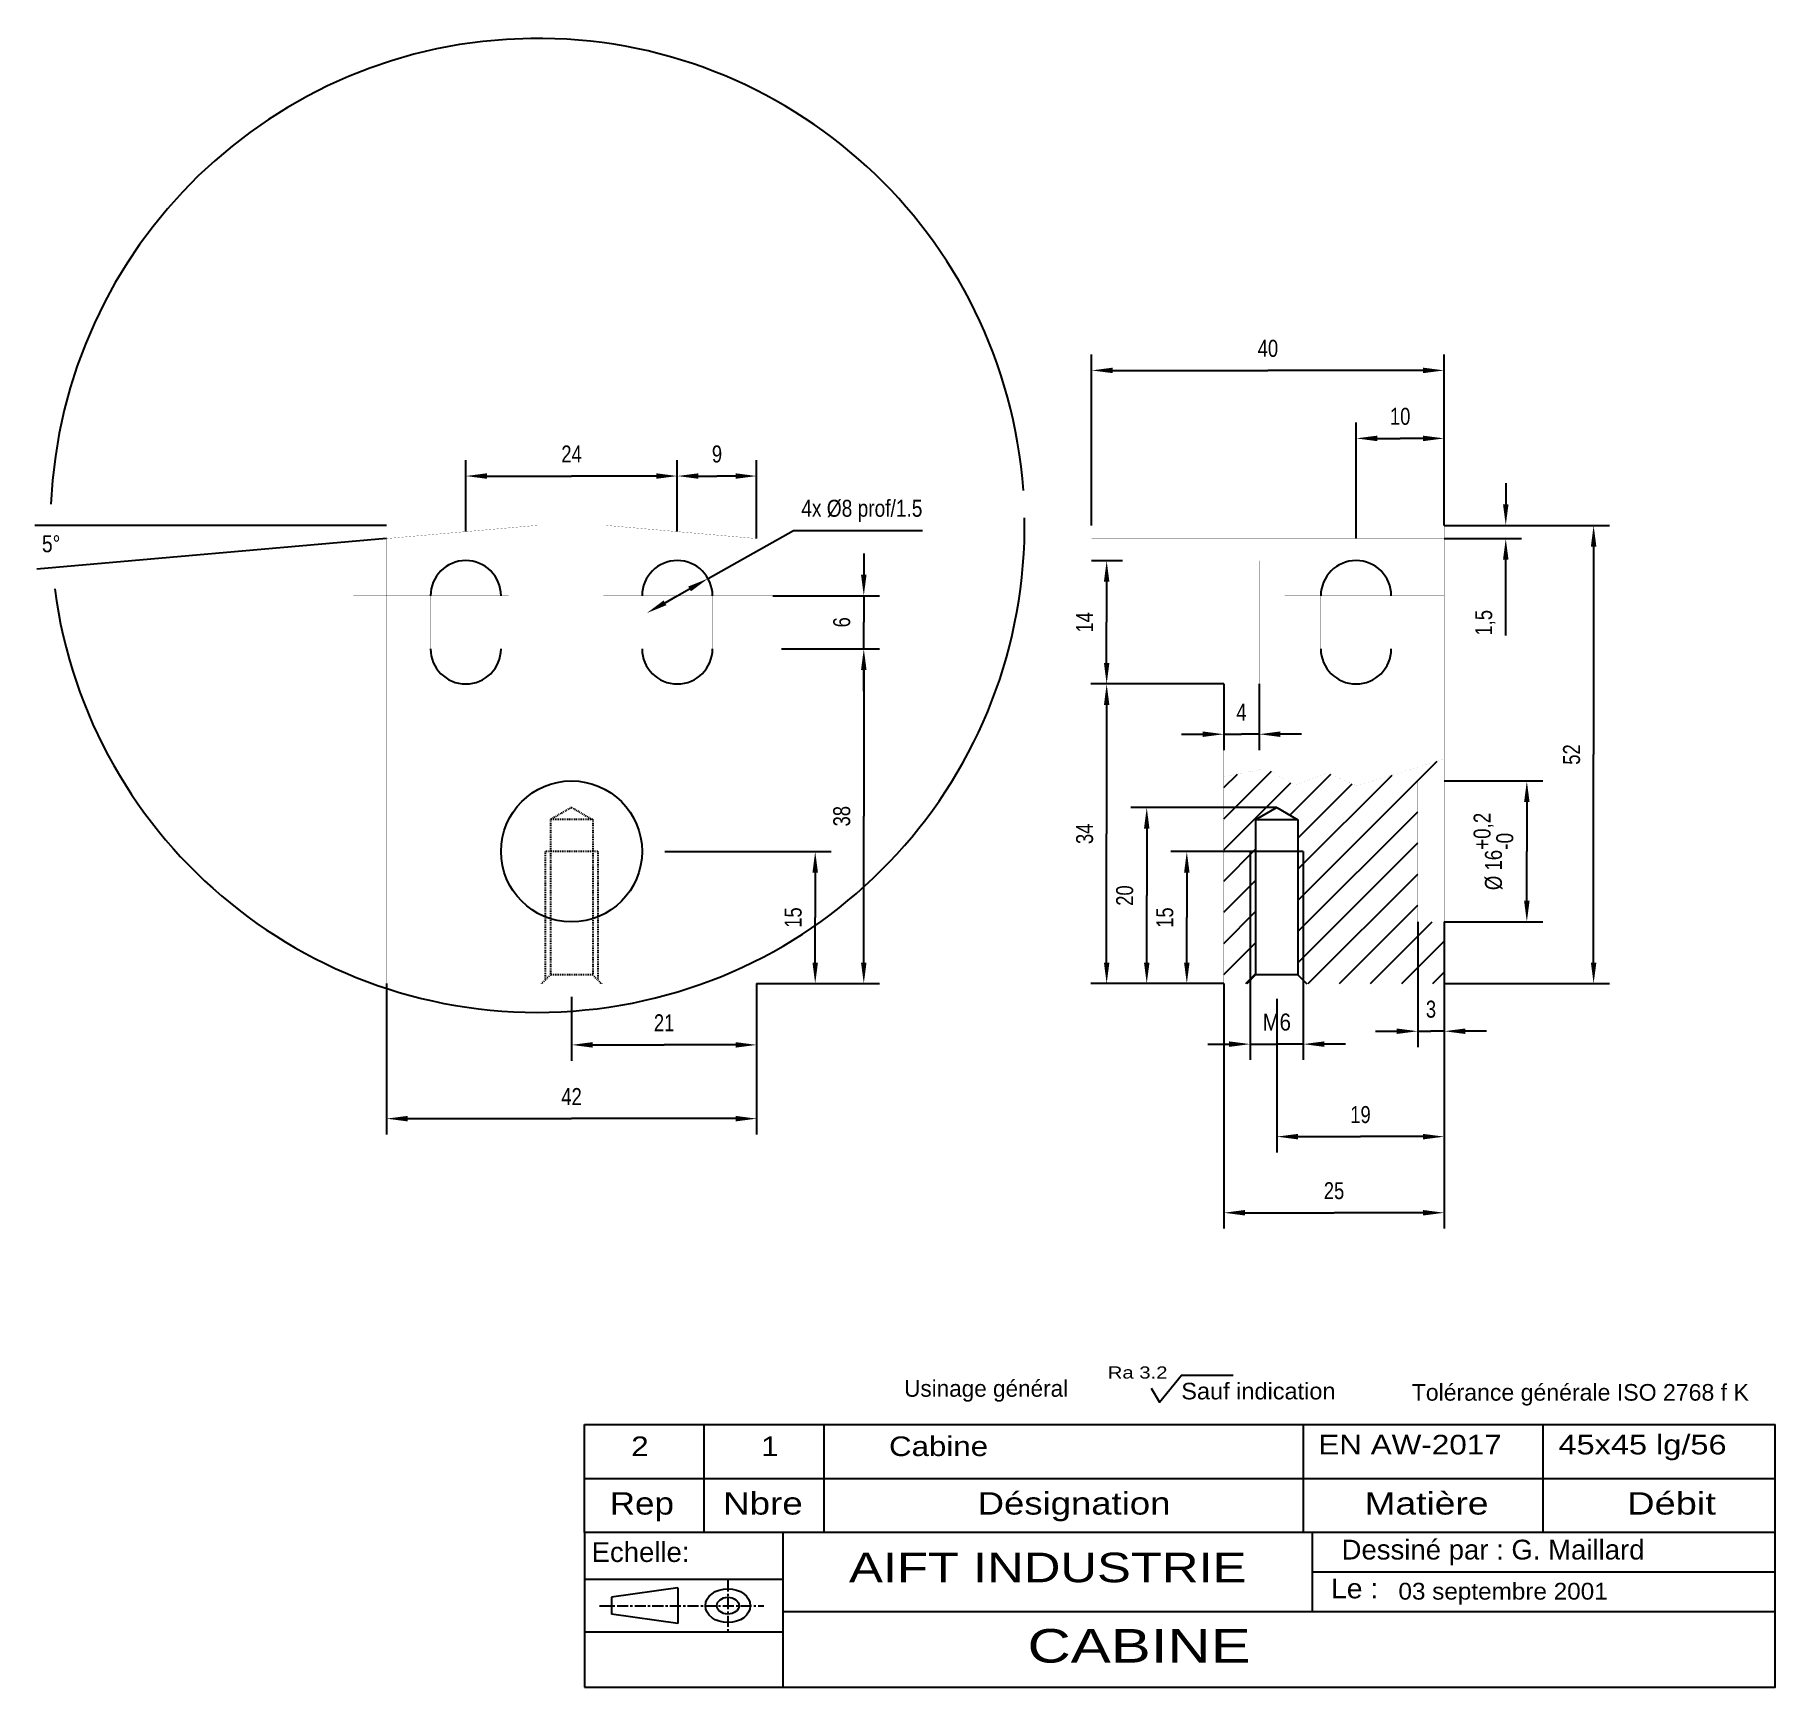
# Model space of a CAD drawing. Extents: x 90 to 288, y 98 to 286.
import ezdxf
from ezdxf.enums import TextEntityAlignment as Align

# ---------------------------------------------------------------- set-up
doc = ezdxf.new("R2010")
doc.units = 0
doc.linetypes.add('$AUXILIARY', pattern=[0.1, 0.05, -0.05])
doc.linetypes.add('CENTER', pattern=[2, 1.25, -0.25, 0.25, -0.25])
doc.layers.get('0').update_dxf_attribs({"linetype": 'CONTINUOUS'})
doc.dimstyles.get("Standard").update_dxf_attribs({"dimtxt": 2.5, "dimasz": 2.5, "dimexe": 1.25, "dimexo": 0.625, "dimtad": 1, "dimcen": 2.5, "dimazin": 3, "dimtfac": 1, "dimtmove": 0, "dimatfit": 3})

# ---------------------------------------------------------------- blocks, each defined once
blk = doc.blocks.new('*G4')
at = {"color": 7, "linetype": 'CONTINUOUS'}
blk.add_polyline3d([(152.453522, 98.175125, 7.405934), (287.546478, 98.175125, 7.405934), (287.546478, 115.723473, 7.405934), (152.453522, 115.723473, 7.405934)], close=True, dxfattribs=at)
for points in [[(174.969009, 115.723473, 7.405934), (174.969009, 98.175125, 7.405934)], [(235.01033, 115.723473, 7.405934), (235.01033, 106.74189, 7.405934)], [(287.546478, 111.232651, 7.405934), (235.01033, 111.232651, 7.405934)], [(174.969009, 110.388962, 7.405934), (152.453522, 110.388962, 7.405934)], [(287.546478, 106.74189, 7.405934), (174.969009, 106.74189, 7.405934)], [(174.910583, 104.401184, 7.405934), (152.453522, 104.401184, 7.405934)]]:
    blk.add_polyline3d(points, dxfattribs=at)
at = {"color": 82, "linetype": 'CONTINUOUS'}
for points in [[(163.073212, 109.457703, 7.405934), (155.529617, 108.373802, 7.405934)], [(163.073212, 109.457703, 7.405934), (163.073212, 105.38961, 7.405934)], [(155.529617, 108.373802, 7.405934), (155.529617, 106.473518, 7.405934)], [(163.073212, 105.38961, 7.405934), (155.529617, 106.473518, 7.405934)]]:
    blk.add_polyline3d(points, dxfattribs=at)
at = {"color": 82, "linetype": 'CENTER'}
for points in [[(168.733307, 110.267776, 7.405934), (168.733307, 104.522308, 7.405934)], [(154.163147, 107.42366, 7.405934), (172.832611, 107.42366, 7.405934)]]:
    blk.add_polyline3d(points, dxfattribs=at)
at = {"color": 82, "linetype": 'CONTINUOUS', "extrusion": (0, 0.654112, 0.756398)}
blk.add_circle((-168.733307, -76.410745, 75.868891), 2.542297, dxfattribs=at)
at = {"color": 82, "linetype": 'CONTINUOUS', "extrusion": (0, 0.654107, 0.756402)}
blk.add_circle((-168.733307, -76.411162, 75.868472), 1.256134, dxfattribs=at)
at = {"color": 82}
for s, height, p, p2 in [('Echelle:', 2.245394, (153.276138, 112.383253, 7.405934), (164.383759, 112.383253, 7.405934)), ('Dessiné par : G. Maillard', 2.24544, (238.356537, 112.662619, 7.405934), (272.718964, 112.662619, 7.405934)), ('Le :', 2.245394, (237.156769, 108.255362, 7.405934), (242.52298, 108.255362, 7.405934))]:
    blk.add_text(s, height=height, dxfattribs=at).set_placement(p, p2, align=Align.FIT)
at = {"color": 150}
blk.add_text('AIFT INDUSTRIE', height=3.36133, dxfattribs=at).set_placement((182.477646, 110.080946, 7.405934), (227.565277, 110.080946, 7.405934), align=Align.FIT)
blk = doc.blocks.new('*G5')
at = {"color": 7, "linetype": 'CONTINUOUS'}
blk.add_polyline3d([(216.770126, 132.103638, 7.103367), (217.710205, 130.510361, 7.103367), (220.177902, 133.588593, 7.103367), (226.053375, 133.588593, 7.103367)], dxfattribs=at)
at = {"color": 7}
for s, height, p, p2 in [('Ra 3.2', 1.376312, (211.828903, 133.194855, 7.033605), (218.607147, 133.194855, 7.033605)), ('Usinage général', 1.885586, (188.731659, 131.128254, 7.033605), (207.337463, 131.128254, 7.033605)), ('Sauf indication', 1.885586, (220.170624, 130.829044, 7.033605), (237.665466, 130.829044, 7.033605)), ('Tolérance générale ISO 2768 f K', 1.885551, (246.309402, 130.685707, 7.033605), (284.565186, 130.685707, 7.033605))]:
    blk.add_text(s, height=height, dxfattribs=at).set_placement(p, p2, align=Align.FIT)
blk = doc.blocks.new('*G6')
at = {"color": 7, "linetype": '$AUXILIARY'}
for points in [[(150.999985, 197.996063, 0.130071), (148.600006, 196.610428, 0.130071)], [(151, 197.996063, 0.130071), (153.399994, 196.610428, 0.130071)], [(148.600006, 196.610428, 0.130071), (148.600006, 178.996063, 0.130071)], [(153.399979, 196.610428, 0.130071), (148.600006, 196.610428, 0.130071)], [(153.399994, 196.610428, 0.130071), (153.399994, 178.996063, 0.130071)], [(148, 192.996063, 0.130071), (148, 178.396057, 0.130071)], [(154, 192.996063, 0.130071), (148, 192.996063, 0.130071)], [(154, 192.996063, 0.130071), (154, 178.396057, 0.130071)], [(148.600006, 178.996063, 0.130071), (147.600006, 177.996063, 0.130071)], [(153.399994, 178.996063, 0.130071), (148.600006, 178.996063, 0.130071)], [(153.399994, 178.996063, 0.130071), (154.399994, 177.996063, 0.130071)]]:
    blk.add_polyline3d(points, dxfattribs=at)
blk = doc.blocks.new('*G7')
at = {"color": 7, "linetype": 'CONTINUOUS'}
for points in [[(230.999985, 197.990158, 0.130071), (228.600006, 196.604523, 0.130071)], [(231, 197.990158, 0.130071), (233.399994, 196.604523, 0.130071)], [(228.600006, 196.604523, 0.130071), (228.600006, 178.990158, 0.130071)], [(233.399979, 196.604523, 0.130071), (228.600006, 196.604523, 0.130071)], [(233.399994, 196.604523, 0.130071), (233.399994, 178.990158, 0.130071)], [(228, 192.990158, 0.130071), (228, 178.390152, 0.130071)], [(234, 192.990158, 0.130071), (228, 192.990158, 0.130071)], [(234, 192.990158, 0.130071), (234, 178.390152, 0.130071)], [(228.600006, 178.990158, 0.130071), (227.600006, 177.990158, 0.130071)], [(233.399994, 178.990158, 0.130071), (228.600006, 178.990158, 0.130071)], [(233.399994, 178.990158, 0.130071), (234.399994, 177.990158, 0.130071)]]:
    blk.add_polyline3d(points, dxfattribs=at)
blk = doc.blocks.new('*H8')
at = {"color": 7, "linetype": 'CONTINUOUS'}
for p, q in [((225, 196.715738), (230.392972, 202.10871)), ((225, 200.251272), (226.532639, 201.783911)), ((232.48698, 197.131651), (237.141016, 201.785687)), ((233.399994, 187.438062), (249.196002, 203.234072)), ((233.399994, 190.973596), (244.099133, 201.672736)), ((225, 193.180204), (232.612953, 200.793157)), ((233.399994, 194.50913), (239.555527, 200.664663)), ((233.399994, 183.902528), (247, 197.502535)), ((233.399994, 180.366994), (247, 193.967001)), ((225, 189.64467), (228.600006, 193.244676)), ((225, 186.109136), (228.600006, 189.709142)), ((234.568533, 178), (247, 190.431467)), ((225, 182.573602), (228.600006, 186.173608)), ((238.104067, 178), (247, 186.895933)), ((241.639601, 178), (248.639601, 185)), ((225, 179.038068), (228.600006, 182.638074)), ((245.175135, 178), (250, 182.824865)), ((227.497466, 178), (228.600006, 179.10254)), ((248.710669, 178), (250, 179.289331))]:
    blk.add_line(p, q, dxfattribs=at)
blk = doc.blocks.new('*D9')
at = {"color": 1, "linetype": 'CONTINUOUS'}
for p, q in [((250, 178), (250, 158.841098)), ((231, 176.290726), (231, 158.841098))]:
    blk.add_line(p, q, dxfattribs=at)
for points in [[(233.4, 160.641098), (233.4, 160.641098), (233.4, 160.641098), (240.5, 160.641098)], [(247.6, 160.641098), (247.6, 160.641098), (247.6, 160.641098), (240.5, 160.641098)]]:
    blk.add_lwpolyline(points, dxfattribs=at)
for points in [[(231, 160.641098), (233.4, 160.329098), (231, 160.641098), (233.4, 160.953098)], [(250, 160.641098), (247.6, 160.953098), (250, 160.641098), (247.6, 160.329098)]]:
    blk.add_solid(points, dxfattribs=at)
at = {"color": 7}
blk.add_text('19', height=1.92735, dxfattribs=at).set_placement((239.33845, 162.183548), (241.66155, 162.183548), align=Align.FIT)
blk = doc.blocks.new('*D10')
at = {"color": 1, "linetype": 'CONTINUOUS'}
for p, q in [((228, 178.390152), (228, 169.338779)), ((234, 178.390152), (234, 169.338779)), ((223.2, 171.138779), (225.6, 171.138779)), ((228, 171.138779), (231, 171.138779)), ((234, 171.138779), (231, 171.138779)), ((238.8, 171.138779), (236.4, 171.138779))]:
    blk.add_line(p, q, dxfattribs=at)
for points in [[(228, 171.138779), (225.6, 171.450779), (228, 171.138779), (225.6, 170.826779)], [(234, 171.138779), (236.4, 170.826779), (234, 171.138779), (236.4, 171.450779)]]:
    blk.add_solid(points, dxfattribs=at)
at = {"color": 7}
blk.add_text('M6', height=1.92735, dxfattribs=at).set_placement((229.38745, 172.681229), (232.61255, 172.681229), align=Align.FIT)
blk = doc.blocks.new('*D11')
at = {"color": 1, "linetype": 'CONTINUOUS'}
for p, q in [((225, 178), (225, 150.206943)), ((250, 178), (250, 150.206943))]:
    blk.add_line(p, q, dxfattribs=at)
for points in [[(227.4, 152.006943), (227.4, 152.006943), (227.4, 152.006943), (237.5, 152.006943)], [(247.6, 152.006943), (247.6, 152.006943), (247.6, 152.006943), (237.5, 152.006943)]]:
    blk.add_lwpolyline(points, dxfattribs=at)
for points in [[(225, 152.006943), (227.4, 151.694943), (225, 152.006943), (227.4, 152.318943)], [(250, 152.006943), (247.6, 152.318943), (250, 152.006943), (247.6, 151.694943)]]:
    blk.add_solid(points, dxfattribs=at)
at = {"color": 7}
blk.add_text('25', height=1.92735, dxfattribs=at).set_placement((236.33845, 153.549393), (238.66155, 153.549393), align=Align.FIT)
blk = doc.blocks.new('*D12')
at = {"color": 1, "linetype": 'CONTINUOUS'}
for p, q in [((225, 212), (225, 204.50278)), ((229, 212), (229, 204.50278)), ((220.2, 206.30278), (222.6, 206.30278)), ((225, 206.30278), (227, 206.30278)), ((229, 206.30278), (227, 206.30278)), ((233.8, 206.30278), (231.4, 206.30278))]:
    blk.add_line(p, q, dxfattribs=at)
for points in [[(225, 206.30278), (222.6, 206.61478), (225, 206.30278), (222.6, 205.99078)], [(229, 206.30278), (231.4, 205.99078), (229, 206.30278), (231.4, 206.61478)]]:
    blk.add_solid(points, dxfattribs=at)
at = {"color": 7}
blk.add_text('4', height=1.92735, dxfattribs=at).set_placement((226.419225, 207.84523), (227.580775, 207.84523), align=Align.FIT)
blk = doc.blocks.new('*D13')
at = {"color": 1, "linetype": 'CONTINUOUS'}
for p, q in [((210, 230), (210, 249.380032)), ((250, 230), (250, 249.380032))]:
    blk.add_line(p, q, dxfattribs=at)
for points in [[(212.4, 247.580032), (212.4, 247.580032), (212.4, 247.580032), (230, 247.580032)], [(247.6, 247.580032), (247.6, 247.580032), (247.6, 247.580032), (230, 247.580032)]]:
    blk.add_lwpolyline(points, dxfattribs=at)
for points in [[(210, 247.580032), (212.4, 247.268032), (210, 247.580032), (212.4, 247.892032)], [(250, 247.580032), (247.6, 247.892032), (250, 247.580032), (247.6, 247.268032)]]:
    blk.add_solid(points, dxfattribs=at)
at = {"color": 7}
blk.add_text('40', height=1.92735, dxfattribs=at).set_placement((228.83845, 249.122482), (231.16155, 249.122482), align=Align.FIT)
blk = doc.blocks.new('*D14')
at = {"color": 1, "linetype": 'CONTINUOUS'}
for p, q in [((240, 228.5), (240, 241.665295)), ((250, 230), (250, 241.665295))]:
    blk.add_line(p, q, dxfattribs=at)
for points in [[(242.4, 239.865295), (242.4, 239.865295), (242.4, 239.865295), (245, 239.865295)], [(247.6, 239.865295), (247.6, 239.865295), (247.6, 239.865295), (245, 239.865295)]]:
    blk.add_lwpolyline(points, dxfattribs=at)
for points in [[(240, 239.865295), (242.4, 239.553295), (240, 239.865295), (242.4, 240.177295)], [(250, 239.865295), (247.6, 240.177295), (250, 239.865295), (247.6, 239.553295)]]:
    blk.add_solid(points, dxfattribs=at)
at = {"color": 7}
blk.add_text('10', height=1.92735, dxfattribs=at).set_placement((243.83845, 241.407745), (246.16155, 241.407745), align=Align.FIT)
blk = doc.blocks.new('*D15')
at = {"color": 1, "linetype": 'CONTINUOUS'}
for p, q in [((247, 185), (247, 170.802508)), ((250, 185), (250, 170.802508)), ((242.2, 172.602509), (244.6, 172.602509)), ((247, 172.602509), (248.5, 172.602509)), ((250, 172.602509), (248.5, 172.602509)), ((254.8, 172.602509), (252.4, 172.602509))]:
    blk.add_line(p, q, dxfattribs=at)
for points in [[(247, 172.602509), (244.6, 172.914509), (247, 172.602509), (244.6, 172.290509)], [(250, 172.602509), (252.4, 172.290509), (250, 172.602509), (252.4, 172.914509)]]:
    blk.add_solid(points, dxfattribs=at)
at = {"color": 7}
blk.add_text('3', height=1.92735, dxfattribs=at).set_placement((247.919225, 174.144959), (249.080775, 174.144959), align=Align.FIT)
blk = doc.blocks.new('*D16')
at = {"color": 1, "linetype": 'CONTINUOUS'}
for p, q in [((228.600006, 192.990158), (218.998019, 192.990158)), ((225, 178), (218.998019, 178))]:
    blk.add_line(p, q, dxfattribs=at)
for points in [[(220.798019, 190.590158), (220.798019, 190.590158), (220.798019, 190.590158), (220.798019, 185.495079)], [(220.798019, 180.4), (220.798019, 180.4), (220.798019, 180.4), (220.798019, 185.495079)]]:
    blk.add_lwpolyline(points, dxfattribs=at)
for points in [[(220.798019, 192.990158), (220.486019, 190.590158), (220.798019, 192.990158), (221.110019, 190.590158)], [(220.798019, 178), (221.110019, 180.4), (220.798019, 178), (220.486019, 180.4)]]:
    blk.add_solid(points, dxfattribs=at)
at = {"color": 7}
blk.add_text('15', height=1.92735, rotation=90, dxfattribs=at).set_placement((219.255569, 184.333529), (219.255569, 186.656629), align=Align.FIT)
blk = doc.blocks.new('*D17')
at = {"color": 1, "linetype": 'CONTINUOUS'}
for p, q in [((230.999985, 197.990158), (214.451831, 197.990158)), ((225, 178), (214.451831, 178))]:
    blk.add_line(p, q, dxfattribs=at)
for points in [[(216.251831, 195.590158), (216.251831, 195.590158), (216.251831, 195.590158), (216.251831, 187.995079)], [(216.251831, 180.4), (216.251831, 180.4), (216.251831, 180.4), (216.251831, 187.995079)]]:
    blk.add_lwpolyline(points, dxfattribs=at)
for points in [[(216.251831, 197.990158), (215.939831, 195.590158), (216.251831, 197.990158), (216.563831, 195.590158)], [(216.251831, 178), (216.563831, 180.4), (216.251831, 178), (215.939831, 180.4)]]:
    blk.add_solid(points, dxfattribs=at)
at = {"color": 7}
blk.add_text('20', height=1.92735, rotation=90, dxfattribs=at).set_placement((214.709381, 186.833529), (214.709381, 189.156629), align=Align.FIT)
blk = doc.blocks.new('*D18')
at = {"color": 1, "linetype": 'CONTINUOUS'}
for p, q in [((225, 212), (209.905658, 212)), ((225, 178), (209.905658, 178))]:
    blk.add_line(p, q, dxfattribs=at)
for points in [[(211.705658, 209.6), (211.705658, 209.6), (211.705658, 209.6), (211.705658, 195)], [(211.705658, 180.4), (211.705658, 180.4), (211.705658, 180.4), (211.705658, 195)]]:
    blk.add_lwpolyline(points, dxfattribs=at)
for points in [[(211.705658, 212), (211.393658, 209.6), (211.705658, 212), (212.017658, 209.6)], [(211.705658, 178), (212.017658, 180.4), (211.705658, 178), (211.393658, 180.4)]]:
    blk.add_solid(points, dxfattribs=at)
at = {"color": 7}
blk.add_text('34', height=1.92735, rotation=90, dxfattribs=at).set_placement((210.163208, 193.83845), (210.163208, 196.16155), align=Align.FIT)
blk = doc.blocks.new('*D19')
at = {"color": 1, "linetype": 'CONTINUOUS'}
for p, q in [((210, 226), (213.505658, 226)), ((225, 212), (209.905658, 212))]:
    blk.add_line(p, q, dxfattribs=at)
for points in [[(211.705658, 223.6), (211.705658, 223.6), (211.705658, 223.6), (211.705658, 219)], [(211.705658, 214.4), (211.705658, 214.4), (211.705658, 214.4), (211.705658, 219)]]:
    blk.add_lwpolyline(points, dxfattribs=at)
for points in [[(211.705658, 226), (211.393658, 223.6), (211.705658, 226), (212.017658, 223.6)], [(211.705658, 212), (212.017658, 214.4), (211.705658, 212), (211.393658, 214.4)]]:
    blk.add_solid(points, dxfattribs=at)
at = {"color": 7}
blk.add_text('14', height=1.92735, rotation=90, dxfattribs=at).set_placement((210.163208, 217.83845), (210.163208, 220.16155), align=Align.FIT)
blk = doc.blocks.new('*D20')
at = {"color": 1, "linetype": 'CONTINUOUS'}
for p, q in [((250, 201), (261.171643, 201)), ((250, 185), (261.171643, 185))]:
    blk.add_line(p, q, dxfattribs=at)
for points in [[(259.371643, 198.6), (259.371643, 198.6), (259.371643, 198.6), (259.371643, 193)], [(259.371643, 187.4), (259.371643, 187.4), (259.371643, 187.4), (259.371643, 193)]]:
    blk.add_lwpolyline(points, dxfattribs=at)
for points in [[(259.371643, 201), (259.059643, 198.6), (259.371643, 201), (259.683643, 198.6)], [(259.371643, 185), (259.683643, 187.4), (259.371643, 185), (259.059643, 187.4)]]:
    blk.add_solid(points, dxfattribs=at)
at = {"color": 7}
for s, p, p2 in [('+0,2', (255.259393, 193.179886), (255.259393, 197.391788)), ('-0', (257.829193, 193.179886), (257.829193, 195.114945)), ('%%c 16', (256.544293, 188.608212), (256.544293, 193.179886))]:
    blk.add_text(s, height=1.92735, rotation=90, dxfattribs=at).set_placement(p, p2, align=Align.FIT)
blk = doc.blocks.new('*D21')
at = {"color": 1, "linetype": 'CONTINUOUS'}
for p, q in [((161.590866, 193), (180.442563, 193)), ((172, 178), (180.442563, 178))]:
    blk.add_line(p, q, dxfattribs=at)
for points in [[(178.642563, 190.6), (178.642563, 190.6), (178.642563, 190.6), (178.642563, 185.5)], [(178.642563, 180.4), (178.642563, 180.4), (178.642563, 180.4), (178.642563, 185.5)]]:
    blk.add_lwpolyline(points, dxfattribs=at)
for points in [[(178.642563, 193), (178.330563, 190.6), (178.642563, 193), (178.954563, 190.6)], [(178.642563, 178), (178.954563, 180.4), (178.642563, 178), (178.330563, 180.4)]]:
    blk.add_solid(points, dxfattribs=at)
at = {"color": 7}
blk.add_text('15', height=1.92735, rotation=90, dxfattribs=at).set_placement((177.100113, 184.33845), (177.100113, 186.66155), align=Align.FIT)
blk = doc.blocks.new('*D22')
at = {"color": 1, "linetype": 'CONTINUOUS'}
for p, q in [((174.831665, 216), (185.953076, 216)), ((172, 178), (185.953076, 178))]:
    blk.add_line(p, q, dxfattribs=at)
for points in [[(184.153076, 213.6), (184.153076, 213.6), (184.153076, 213.6), (184.153076, 197)], [(184.153076, 180.4), (184.153076, 180.4), (184.153076, 180.4), (184.153076, 197)]]:
    blk.add_lwpolyline(points, dxfattribs=at)
for points in [[(184.153076, 216), (183.841076, 213.6), (184.153076, 216), (184.465076, 213.6)], [(184.153076, 178), (184.465076, 180.4), (184.153076, 178), (183.841076, 180.4)]]:
    blk.add_solid(points, dxfattribs=at)
at = {"color": 7}
blk.add_text('38', height=1.92735, rotation=90, dxfattribs=at).set_placement((182.610626, 195.83845), (182.610626, 198.16155), align=Align.FIT)
blk = doc.blocks.new('*D23')
at = {"color": 1, "linetype": 'CONTINUOUS'}
for p, q in [((184.153076, 226.8), (184.153076, 224.4)), ((173.853378, 222), (185.953076, 222)), ((184.153076, 222), (184.153076, 219)), ((184.153076, 216), (184.153076, 219)), ((174.831665, 216), (185.953076, 216)), ((184.153076, 211.2), (184.153076, 213.6))]:
    blk.add_line(p, q, dxfattribs=at)
for points in [[(184.153076, 222), (184.465076, 224.4), (184.153076, 222), (183.841076, 224.4)], [(184.153076, 216), (183.841076, 213.6), (184.153076, 216), (184.465076, 213.6)]]:
    blk.add_solid(points, dxfattribs=at)
at = {"color": 7}
blk.add_text('6', height=1.92735, rotation=90, dxfattribs=at).set_placement((182.610626, 218.419225), (182.610626, 219.580775), align=Align.FIT)
blk = doc.blocks.new('*D24')
at = {"color": 1, "linetype": 'CONTINUOUS'}
for p, q in [((172, 178), (172, 169.252673)), ((151, 176.507294), (151, 169.252673))]:
    blk.add_line(p, q, dxfattribs=at)
for points in [[(153.4, 171.052673), (153.4, 171.052673), (153.4, 171.052673), (161.5, 171.052673)], [(169.6, 171.052673), (169.6, 171.052673), (169.6, 171.052673), (161.5, 171.052673)]]:
    blk.add_lwpolyline(points, dxfattribs=at)
for points in [[(151, 171.052673), (153.4, 170.740673), (151, 171.052673), (153.4, 171.364673)], [(172, 171.052673), (169.6, 171.364673), (172, 171.052673), (169.6, 170.740673)]]:
    blk.add_solid(points, dxfattribs=at)
at = {"color": 7}
blk.add_text('21', height=1.92735, dxfattribs=at).set_placement((160.33845, 172.595123), (162.66155, 172.595123), align=Align.FIT)
blk = doc.blocks.new('*D25')
at = {"color": 1, "linetype": 'CONTINUOUS'}
for p, q in [((130, 178), (130, 160.883578)), ((172, 178), (172, 160.883578))]:
    blk.add_line(p, q, dxfattribs=at)
for points in [[(132.4, 162.683578), (132.4, 162.683578), (132.4, 162.683578), (151, 162.683578)], [(169.6, 162.683578), (169.6, 162.683578), (169.6, 162.683578), (151, 162.683578)]]:
    blk.add_lwpolyline(points, dxfattribs=at)
for points in [[(130, 162.683578), (132.4, 162.371578), (130, 162.683578), (132.4, 162.995579)], [(172, 162.683578), (169.6, 162.995579), (172, 162.683578), (169.6, 162.371578)]]:
    blk.add_solid(points, dxfattribs=at)
at = {"color": 7}
blk.add_text('42', height=1.92735, dxfattribs=at).set_placement((149.83845, 164.226029), (152.16155, 164.226029), align=Align.FIT)
blk = doc.blocks.new('*D26')
at = {"color": 1, "linetype": 'CONTINUOUS'}
for p, q in [((163, 230), (163, 237.39465)), ((172, 228.5), (172, 237.39465))]:
    blk.add_line(p, q, dxfattribs=at)
for points in [[(165.4, 235.59465), (165.4, 235.59465), (165.4, 235.59465), (167.5, 235.59465)], [(169.6, 235.59465), (169.6, 235.59465), (169.6, 235.59465), (167.5, 235.59465)]]:
    blk.add_lwpolyline(points, dxfattribs=at)
for points in [[(163, 235.59465), (165.4, 235.28265), (163, 235.59465), (165.4, 235.90665)], [(172, 235.59465), (169.6, 235.90665), (172, 235.59465), (169.6, 235.28265)]]:
    blk.add_solid(points, dxfattribs=at)
at = {"color": 7}
blk.add_text('9', height=1.92735, dxfattribs=at).set_placement((166.919225, 237.1371), (168.080775, 237.1371), align=Align.FIT)
blk = doc.blocks.new('*D27')
at = {"color": 1, "linetype": 'CONTINUOUS'}
for p, q in [((139, 229.287399), (139, 237.39465)), ((163, 229.287399), (163, 237.39465))]:
    blk.add_line(p, q, dxfattribs=at)
for points in [[(141.4, 235.59465), (141.4, 235.59465), (141.4, 235.59465), (151, 235.59465)], [(160.6, 235.59465), (160.6, 235.59465), (160.6, 235.59465), (151, 235.59465)]]:
    blk.add_lwpolyline(points, dxfattribs=at)
for points in [[(139, 235.59465), (141.4, 235.28265), (139, 235.59465), (141.4, 235.90665)], [(163, 235.59465), (160.6, 235.90665), (163, 235.59465), (160.6, 235.28265)]]:
    blk.add_solid(points, dxfattribs=at)
at = {"color": 7}
blk.add_text('24', height=1.92735, dxfattribs=at).set_placement((149.83845, 237.1371), (152.16155, 237.1371), align=Align.FIT)
blk = doc.blocks.new('*D28')
at = {"color": 1, "linetype": 'CONTINUOUS'}
for points in [[(166.4834, 223.966198), (168.57344, 225.145917), (176.162857, 229.429749), (190.803578, 229.429749)], [(161.606639, 221.21352), (163, 222), (163, 222), (164.393361, 222.78648)]]:
    blk.add_lwpolyline(points, dxfattribs=at)
for points in [[(166.4834, 223.966198), (164.239998, 223.058185), (166.4834, 223.966198), (164.546724, 222.514775)], [(159.5166, 220.033802), (161.760002, 220.941815), (159.5166, 220.033802), (161.453276, 221.485225)]]:
    blk.add_solid(points, dxfattribs=at)
at = {"color": 7}
blk.add_text('4x Ø8 prof/1.5', height=1.92735, dxfattribs=at).set_placement((177.062857, 230.972199), (190.803578, 230.972199), align=Align.FIT)
blk = doc.blocks.new('*D29')
at = {"color": 1, "linetype": 'CONTINUOUS'}
for p, q in [((250, 230), (268.74867, 230)), ((250, 178), (268.74867, 178))]:
    blk.add_line(p, q, dxfattribs=at)
for points in [[(266.948669, 227.6), (266.948669, 227.6), (266.948669, 227.6), (266.948669, 204)], [(266.948669, 180.4), (266.948669, 180.4), (266.948669, 180.4), (266.948669, 204)]]:
    blk.add_lwpolyline(points, dxfattribs=at)
for points in [[(266.948669, 230), (266.636669, 227.6), (266.948669, 230), (267.260669, 227.6)], [(266.948669, 178), (267.260669, 180.4), (266.948669, 178), (266.636669, 180.4)]]:
    blk.add_solid(points, dxfattribs=at)
at = {"color": 7}
blk.add_text('52', height=1.92735, rotation=90, dxfattribs=at).set_placement((265.406219, 202.84102), (265.406219, 205.15898), align=Align.FIT)
blk = doc.blocks.new('*D30')
at = {"color": 1, "linetype": 'CONTINUOUS'}
for p, q in [((130, 230), (90.1107, 230)), ((130, 228.5), (90.327733, 225.029127)), ((92.120884, 225.186007), (92.120884, 225.186007))]:
    blk.add_line(p, q, dxfattribs=at)
for radius, start, end in [(55.251957, 4.101623, 177.511031), (55.251968, -172.51102, 0.900331)]:
    blk.add_arc((147.145081, 230), radius, start, end, dxfattribs=at)
at = {"color": 7}
blk.add_text('5%%d', height=1.92735, dxfattribs=at).set_placement((90.918647, 226.94826), (93.007895, 226.94826), align=Align.FIT)
blk = doc.blocks.new('*D31')
at = {"color": 1, "linetype": 'CONTINUOUS'}
for p, q in [((256.981354, 234.8), (256.981354, 232.4)), ((256.981354, 232.4), (256.981354, 232.4)), ((250, 230), (258.781354, 230)), ((250, 228.5), (258.781354, 228.5))]:
    blk.add_line(p, q, dxfattribs=at)
blk.add_lwpolyline([(256.981354, 217.496126), (256.981354, 223.7), (256.981354, 226.1), (256.981354, 226.1)], dxfattribs=at)
for points in [[(256.981354, 230), (257.293354, 232.4), (256.981354, 230), (256.669354, 232.4)], [(256.981354, 228.5), (256.669354, 226.1), (256.981354, 228.5), (257.293354, 226.1)]]:
    blk.add_solid(points, dxfattribs=at)
at = {"color": 7}
blk.add_text('1,5', height=1.92735, rotation=90, dxfattribs=at).set_placement((255.438904, 217.496126), (255.438904, 220.4), align=Align.FIT)

msp = doc.modelspace()

# ---------------------------------------------------------------- linework, layer by layer
at = {"color": 7, "linetype": 'CONTINUOUS', "const_width": 0.019685}
for points in [[(130, 228.5), (147.145081, 230)], [(147.145081, 230), (154.854919, 230)], [(172, 228.5), (154.854919, 230)], [(210, 230), (250, 230)], [(210, 226), (210, 230)], [(250, 230), (250, 178)], [(130, 178), (130, 228.5)], [(172, 228.5), (172, 178)], [(210, 228.5), (250, 228.5)], [(229, 226), (210, 226)], [(229, 226), (229, 212)], [(135, 222), (135, 216)], [(143, 222), (143, 216)], [(159, 222), (159, 216)], [(167, 222), (167, 216)], [(236, 222), (236, 216)], [(244, 222), (244, 216)], [(225, 212), (225, 178)], [(229, 212), (225, 212)], [(247, 201), (247, 185)], [(247, 201), (250, 201)], [(247, 185), (250, 185)], [(172, 178), (130, 178)], [(250, 178), (225, 178)]]:
    msp.add_lwpolyline(points, dxfattribs=at)
at = {"color": 7, "linetype": 'CENTER', "const_width": 0.007874}
for points in [[(139, 208.775146), (139, 230)], [(163, 208.449051), (163, 230)], [(240, 230), (240, 208.775146)], [(143.852844, 222), (126.243835, 222)], [(173.853378, 222), (154.613907, 222)], [(250, 222), (231.897903, 222)], [(144.17894, 216), (125.591644, 216)], [(174.831665, 216), (154.613907, 216)], [(250, 216), (230.919632, 216)], [(151, 176.507294), (151, 206.818588)], [(231, 199.897552), (231, 176.290726)], [(161.590866, 193), (140.799515, 193)], [(253.202713, 193), (245.189377, 193)]]:
    msp.add_lwpolyline(points, dxfattribs=at)
at = {"color": 7, "linetype": '$AUXILIARY', "const_width": 0.007874}
for points in [[(172, 226), (130, 226)], [(131.5, 212), (131.5, 226)], [(170.5, 226), (170.5, 212)], [(248.5, 226), (248.5, 212)], [(248.5, 226), (250, 226)], [(172, 212), (130, 212)], [(248.5, 212), (250, 212)]]:
    msp.add_lwpolyline(points, dxfattribs=at)
at = {"color": 7, "linetype": 'CONTINUOUS', "const_width": 0.003937}
msp.add_lwpolyline([(250, 185), (250, 178), (234.390167, 178), (233.399994, 178.990158), (233.399994, 196.604523), (231, 197.990158), (228.600006, 196.604523), (228.600006, 178.990158), (227.609848, 178), (225, 178), (225, 201.488144), (229.858124, 202.425659), (233.022217, 200.550629), (236.772263, 201.956894), (240.053543, 200.433441), (250, 203.480362), (250, 201), (247, 201), (247, 185)], close=True, dxfattribs=at)
at = {"color": 7, "linetype": 'CONTINUOUS'}
for points in [[(152.453522, 115.723473, 4.958926), (152.453522, 127.966949, 0)], [(152.453522, 127.966949, 4.958926), (287.546478, 127.966949, 4.958926)], [(166.047592, 115.723473, 4.958926), (166.047592, 127.966949, 0)], [(179.641693, 115.723473, 4.958926), (179.641693, 127.966949, 0)], [(234.018021, 115.723473, 4.958926), (234.018021, 127.966949, 0)], [(261.206268, 115.723473, 4.958926), (261.206268, 127.966949, 0)], [(287.546478, 115.723473, 4.958926), (287.546478, 127.966949, 0)], [(152.453522, 121.845184, 4.958926), (287.546478, 121.845184, 4.958926)]]:
    msp.add_polyline3d(points, dxfattribs=at)
msp.add_circle((151, 193), 8, dxfattribs=at)
for centre, start, end in [((139, 222), 0, 180), ((163, 222), 0, 180), ((240, 222), 0, 180), ((139, 216), 180, 360), ((163, 216), 180, 360), ((240, 216), 180, 360)]:
    msp.add_arc(centre, 4, start, end, dxfattribs=at)

# ---------------------------------------------------------------- block references
for name in ['*H8', '*G5', '*G4']:
    msp.add_blockref(name, (0, 0), dxfattribs=at)
at = {"color": 7, "linetype": '$AUXILIARY'}
for name in ['*G6', '*G7']:
    msp.add_blockref(name, (0, 0), dxfattribs=at)

# ---------------------------------------------------------------- texts
at = {"color": 7}
for s, height, p, p2 in [('2', 2.224445, (157.767746, 124.398708), (159.752365, 124.398708)), ('1', 2.224445, (172.506271, 124.398708, 4.958926), (174.490891, 124.398708, 4.958926)), ('Cabine', 2.224445, (187.018082, 124.398708, 4.958926), (198.25415, 124.398708, 4.958926)), ('EN AW-2017', 2.224445, (235.716568, 124.586689, 4.958926), (256.525299, 124.586689, 4.958926)), ('45x45 lg/56', 2.224445, (262.960693, 124.586689, 4.958926), (282.031128, 124.586689, 4.958926)), ('Nbre', 2.542173, (168.187668, 117.760477, 4.958926), (177.230148, 117.760477, 4.958926)), ('Désignation', 2.542173, (197.0681, 117.760477, 4.958926), (218.941696, 117.760477, 4.958926)), ('Matière', 2.542173, (240.953842, 117.760477, 4.958926), (255.024445, 117.760477, 4.958926)), ('Débit', 2.542173, (270.753845, 117.760477, 4.958926), (280.809967, 117.760477, 4.958926)), ('Rep', 2.542173, (155.328903, 117.760477, 4.958926), (162.620087, 117.760477, 4.958926)), ('03 septembre 2001', 1.906717, (244.808182, 108.11038, 7.033605), (268.547424, 108.11038, 7.033605)), ('CABINE', 3.813303, (202.724854, 100.963041, 4.958926), (228.039246, 100.963041, 4.958926))]:
    msp.add_text(s, height=height, dxfattribs=at).set_placement(p, p2, align=Align.FIT)

# ---------------------------------------------------------------- dimensions: what is measured, and where the dimension line sits
dim = msp.add_angular_dim_3p(base=(91.978073, 227.27272), center=(147.145081, 230), p1=(130, 230), p2=(130, 228.5), dimstyle='Standard')
dim.commit()
dim.dimension.update_dxf_attribs({"geometry": '*D30', "text_midpoint": (91.963271, 227.59071)})
for base, p1, p2, angle, picture, middle in [((210, 247.580032), (250, 230), (210, 230), 180, '*D13', (230, 249.764932)), ((240, 239.865295), (250, 230), (240, 228.5), 180, '*D14', (245, 242.050195)), ((139, 235.59465), (163, 229.287399), (139, 229.287399), 180, '*D27', (151, 237.77955)), ((163, 235.59465), (172, 228.5), (163, 230), 180, '*D26', (167.5, 237.77955)), ((256.981354, 228.5), (250, 230), (250, 228.5), 90, '*D31', (254.796454, 218.948063)), ((266.948669, 178), (250, 230), (250, 178), 90, '*D29', (264.763769, 204)), ((184.153076, 222), (174.831665, 216), (173.853378, 222), 90, '*D23', (181.968176, 219)), ((211.705658, 226), (225, 212), (210, 226), 90, '*D19', (209.520758, 219)), ((184.153076, 216), (172, 178), (174.831665, 216), 90, '*D22', (181.968176, 197)), ((211.705658, 212), (225, 178), (225, 212), 270, '*D18', (209.520758, 195)), ((259.371643, 185), (250, 201), (250, 185), 90, '*D20', (255.901843, 193)), ((216.251831, 197.990158), (225, 178), (230.999985, 197.990158), 270, '*D17', (214.066931, 187.995079)), ((178.642563, 193), (172, 178), (161.590866, 193), 90, '*D21', (176.457663, 185.5)), ((220.798019, 178), (228.600006, 192.990158), (225, 178), 270, '*D16', (218.613119, 185.495079))]:
    dim = msp.add_linear_dim(base=base, p1=p1, p2=p2, angle=angle, dimstyle='Standard')
    dim.commit()
    dim.dimension.update_dxf_attribs({"geometry": picture, "text_midpoint": middle})
dim = msp.add_diameter_dim_2p(p1=(159.5166, 220.033802), p2=(166.4834, 223.966198), dimstyle='Standard')
dim.commit()
dim.dimension.update_dxf_attribs({"geometry": '*D28', "text_midpoint": (183.933218, 231.614649)})
for base, p1, p2, picture, middle in [((225, 206.30278), (229, 212), (225, 212), '*D12', (227, 208.48768)), ((247, 172.602509), (250, 185), (247, 185), '*D15', (248.5, 174.787409)), ((130, 162.683578), (172, 178), (130, 178), '*D25', (151, 164.868479)), ((151, 171.052673), (172, 178), (151, 176.507294), '*D24', (161.5, 173.237573)), ((234, 171.138779), (228, 178.390152), (234, 178.390152), '*D10', (231, 173.323679)), ((225, 152.006943), (250, 178), (225, 178), '*D11', (237.5, 154.191843)), ((231, 160.641098), (250, 178), (231, 176.290726), '*D9', (240.5, 162.825998))]:
    dim = msp.add_linear_dim(base=base, p1=p1, p2=p2, dimstyle='Standard')
    dim.commit()
    dim.dimension.update_dxf_attribs({"geometry": picture, "text_midpoint": middle})

doc.saveas('drawing.dxf')
